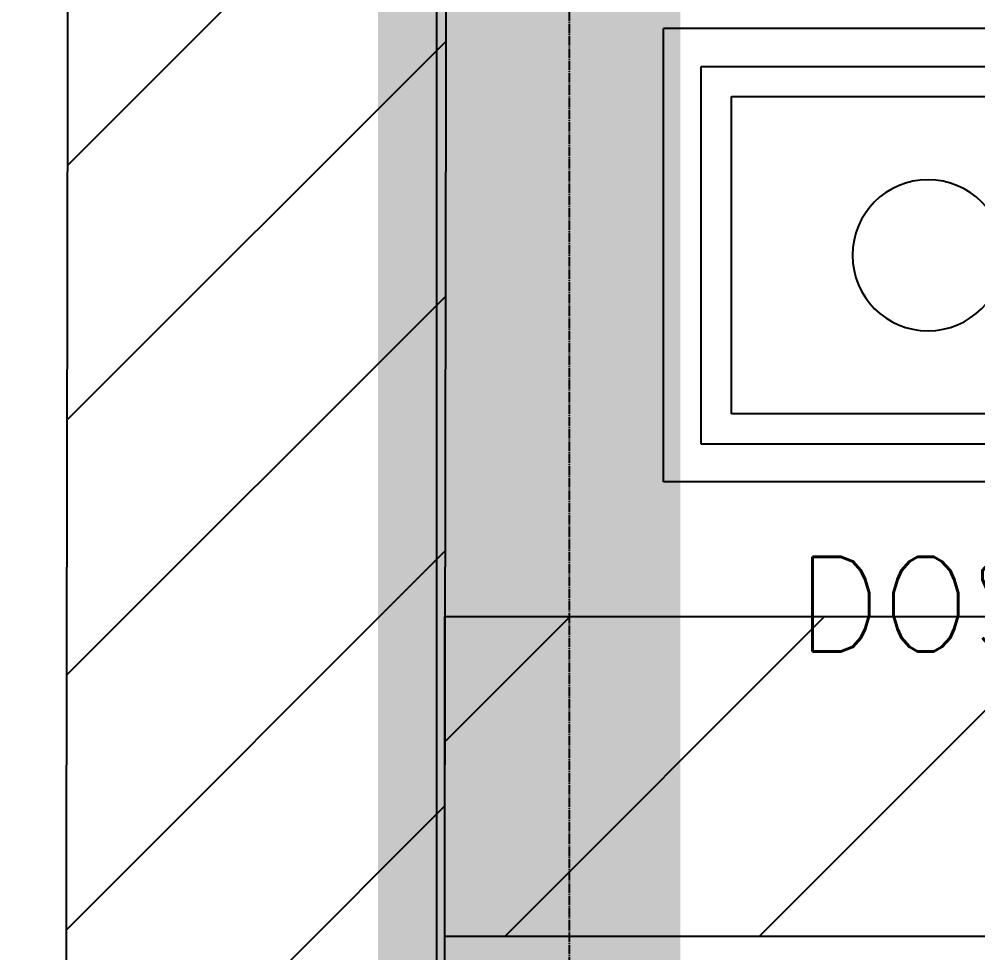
# Model space of a CAD drawing. Extents: x -3450 to 27857, y -1288 to 11880.
# Drawn here: x 754.5 to 1008.2, y 1215.4 to 1462.5 of the extents above; entities that cross this region are included whole.
import ezdxf
from ezdxf.enums import TextEntityAlignment as Align

# ---------------------------------------------------------------- set-up
doc = ezdxf.new("R2010")
doc.units = 0
doc.linetypes.add('X-S-FAB-L20$0$COL-CEN-LIN', pattern=[3.25, 2.5, -0.25, 0.25, -0.25])
for name, color, linetype in [('188K-SM-03-F20-MECH-EQ-Y2257103$0$0-move in', 8, 'Continuous'), ('188K-SM-03-F20-MECH-EQ-Y2257103$0$000_預期機房', 30, 'Continuous'), ('188K-SM-03-F20-MECH-EQ-Y2257103$0$01-電力-CSA', 1, 'Continuous'), ('188K-SM-03-F20-MECH-EQ-Y2257103$0$XFM7P20PCW$0$P-EQU-PCW', 252, 'Continuous'), ('X-S-FAB-L20$0$BLOCK', 8, 'Continuous'), ('X-S-FAB-L20$0$CCL', 8, 'X-S-FAB-L20$0$COL-CEN-LIN')]:
    doc.layers.add(name, color=color, linetype=linetype)
doc.styles.add('188K-SM-03-F20-MECH-EQ-Y2257103$0$XFM7P20PCW$0$181FB2-FEQU$0$ROMANS', font='romans.shx', dxfattribs={"width": 0.8})
doc.styles.add('188K-SM-03-F20-MECH-EQ-Y2257103$0$XFM7P20PCW$0$Standard', font='txt.shx', dxfattribs={"bigfont": 'chineset.shx'})

# ---------------------------------------------------------------- blocks, each defined once
blk = doc.blocks.new('X-S-FAB-L20$0$FAB2-L05')
at = {"layer": 'X-S-FAB-L20$0$CCL'}
blk.add_line((-25260, 11005), (-25260, 0), dxfattribs=at)
blk = doc.blocks.new('X-S-FAB-L20')
at = {"layer": 'X-S-FAB-L20$0$BLOCK'}
blk.add_blockref('X-S-FAB-L20$0$FAB2-L05', (26160, -720), dxfattribs=at)
blk = doc.blocks.new('188K-SM-03-F20-MECH-EQ-Y2257103$0$XFM7P20PCW$0$PCW-DOSING')
at = {"color": 4}
for p, q in [((170, 120), (-170, 120)), ((-170, 120), (-170, 0)), ((160, 110), (-160, 110)), ((-160, 110), (-160, 10)), ((152, 102), (-152, 102)), ((-152, 102), (-152, 18)), ((-152, 18), (152, 18)), ((-160, 10), (160, 10)), ((170, 0), (-170, 0))]:
    blk.add_line(p, q, dxfattribs=at)
at = {"color": 4, "linetype": 'Continuous'}
blk.add_circle((-100, 60), 20, dxfattribs=at)
at = {"color": 4, "style": '188K-SM-03-F20-MECH-EQ-Y2257103$0$XFM7P20PCW$0$181FB2-FEQU$0$ROMANS', "width": 0.8}
blk.add_attdef('NAME', text='', height=30, dxfattribs=at).set_placement((0, 152.35), align=Align.MIDDLE)
blk = doc.blocks.new('188K-SM-03-F20-MECH-EQ-Y2257103')
at = {"layer": '188K-SM-03-F20-MECH-EQ-Y2257103$0$0-move in'}
h = blk.add_hatch(dxfattribs=at)
h.set_pattern_fill('ANSI31', color=256, scale=15)
h.set_pattern_definition([(45, (-50.372, 0), (-33.676, 33.676), [])])
h.paths.add_polyline_path([(767.817, 1710.128), (867.817, 1710.128), (865, 35), (765, 35)])
h = blk.add_hatch(dxfattribs=at)
h.set_pattern_fill('ANSI31', color=256, scale=15)
h.paths.add_polyline_path([(867.135, 1304.392), (1265, 1304.392), (1265, 1219.735), (867.135, 1219.735)])
at = {"color": 9}
blk.add_lwpolyline([(865, 35), (865, 1990), (1265, 1990), (1265, 35)], close=True, dxfattribs=at)
at = {"layer": '188K-SM-03-F20-MECH-EQ-Y2257103$0$0-move in'}
for points in [[(767.817, 1710.128), (867.817, 1710.128), (865, 35), (765, 35)], [(867.135, 1304.392), (1265, 1304.392), (1265, 1219.735), (867.135, 1219.735)]]:
    blk.add_lwpolyline(points, close=True, dxfattribs=at)
at = {"layer": '188K-SM-03-F20-MECH-EQ-Y2257103$0$01-電力-CSA', "color": 217, "ltscale": 1000, "true_color": 0x93278f, "const_width": 80}
blk.add_lwpolyline([(889.419, 1795.566), (548.556, 1795.566), (548.556, 63.206), (889.419, 63.206)], close=True, dxfattribs=at)
at = {"layer": '188K-SM-03-F20-MECH-EQ-Y2257103$0$XFM7P20PCW$0$P-EQU-PCW'}
ref = blk.add_blockref('188K-SM-03-F20-MECH-EQ-Y2257103$0$XFM7P20PCW$0$PCW-DOSING', (1095, 1460), dxfattribs=dict(at, xscale=-1, rotation=180))
ref.add_attrib('NAME', 'DOSING SYSTEM', dxfattribs={"layer": '188K-SM-03-F20-MECH-EQ-Y2257103$0$000_預期機房', "color": 4, "height": 25, "style": '188K-SM-03-F20-MECH-EQ-Y2257103$0$XFM7P20PCW$0$Standard'}).set_placement((1095, 1307.648), align=Align.MIDDLE)

msp = doc.modelspace()

# ---------------------------------------------------------------- block references
for name in ['X-S-FAB-L20', '188K-SM-03-F20-MECH-EQ-Y2257103']:
    msp.add_blockref(name, (0, 0))

doc.saveas('drawing.dxf')
